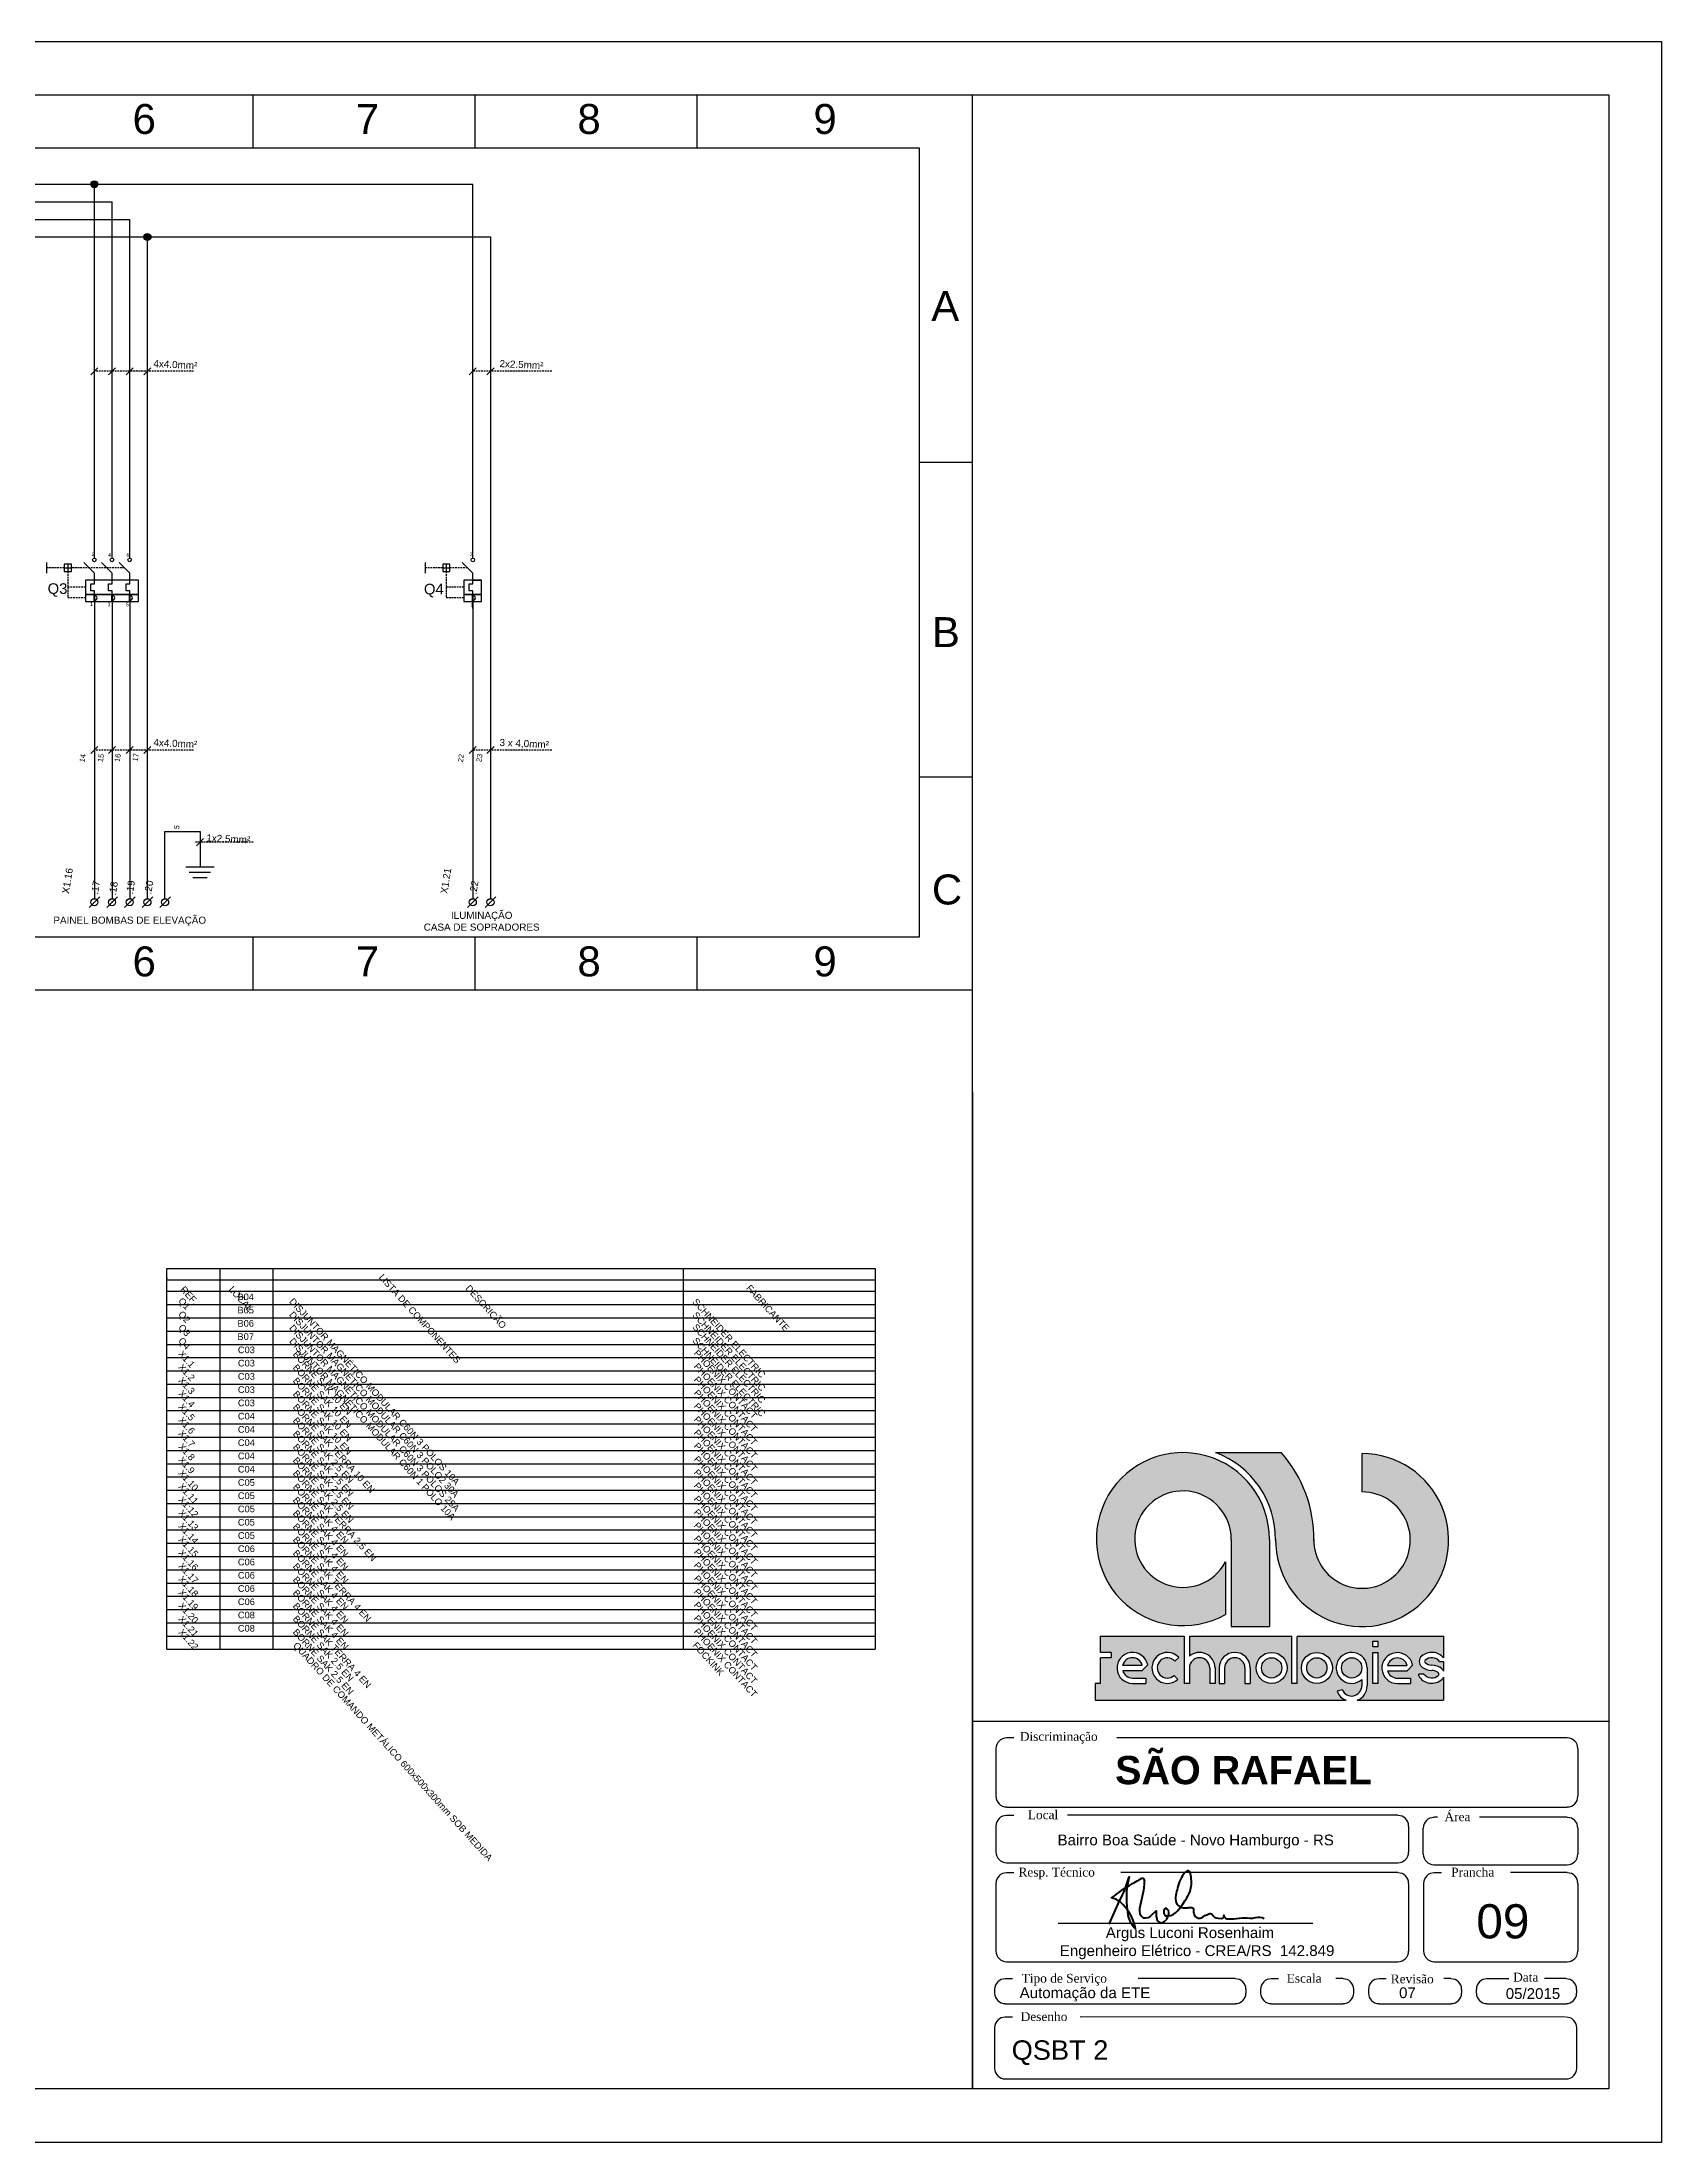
# Model space of a CAD drawing. Header units: millimetres. Extents: x 100 to 940, y 100 to 694.
# Drawn here: x 482 to 940, y 100 to 694 of the extents above; entities that cross this region are included whole.
import ezdxf
from ezdxf.enums import TextEntityAlignment as Align

# ---------------------------------------------------------------- set-up
doc = ezdxf.new("R2010")
doc.units = ezdxf.units.MM
doc.linetypes.add('DASHED', pattern=[0.75, 0.5, -0.25])
doc.layers.add('selo', color=7, linetype='Continuous')
doc.styles.add('Annotative', font='arial.ttf')
doc.styles.add('Notes', font='arial.ttf', dxfattribs={"height": 3})
doc.styles.get("Standard").update_dxf_attribs({"font": 'arial.ttf'})

msp = doc.modelspace()

# ---------------------------------------------------------------- hatches: boundary and pattern name
h = msp.add_hatch(color=256)
h.dxf.hatch_style = 1
h.paths.add_polyline_path([(497.75, 653.7, 1), (495.75, 653.7, 1)])
h = msp.add_hatch(color=256)
h.dxf.hatch_style = 1
h.paths.add_polyline_path([(512.75, 638.8, 1), (510.75, 638.8, 1)])
at = {"layer": 'selo'}
h = msp.add_hatch(color=0, dxfattribs=at)
h.dxf.hatch_style = 1
h.paths.add_polyline_path([(832.33, 294.98), (813.8, 294.98, -0.314958), (830.72, 270.21, 2.411144), (855.21, 294.7), (855.21, 283.86, -2.45129), (841.58, 270.52, 0.182443)])
h.paths.add_polyline_path([(835.35, 243.04), (806.37, 243.04), (806.37, 237.41, -0.642986), (813.63, 234.09), (813.63, 229.71), (812.12, 229.71), (812.12, 234.09, 1), (806.37, 234.09), (806.37, 229.71), (804.86, 229.71), (804.86, 243.04), (781.24, 243.04), (781.24, 238.48), (784.26, 238.48), (784.26, 236.97), (781.23, 236.97), (781.23, 229.71), (779.69, 229.71), (779.69, 224.92), (850.67, 224.92, -0.214084), (848.15, 227.48), (849.6, 227.91, 0.821242), (855.14, 229.01), (855.14, 230.78, -4.60202), (856.65, 234.09), (856.65, 229.01, -0.309238), (853.85, 224.92), (878.25, 224.92), (878.25, 231.45, -0.100697), (877.78, 230.83, -0.45988), (871.2, 231.81), (871.2, 232.32), (872.69, 232.32, 0.427074), (876.81, 232, 0.410877), (876.82, 232.63, 0.186203), (874.92, 233.36, -0.181325), (872.05, 234.44, -0.458616), (872.04, 237.41, -0.41774), (878.25, 236.93), (878.25, 243.04), (836.89, 243.04), (836.89, 229.71), (835.35, 229.71)])
h.paths.add_polyline_path([(834.02, 234.09, -1), (825.25, 234.09, -1)], flags=16)
h.paths.add_polyline_path([(832.51, 234.09, -1), (826.76, 234.09, -1)], flags=0)
h.paths.add_polyline_path([(846.79, 234.09, -1), (838.03, 234.09, -1)], flags=16)
h.paths.add_polyline_path([(845.28, 234.09, -1), (839.54, 234.09, -1)], flags=0)
h.paths.add_polyline_path([(823.59, 234.09), (823.59, 229.71), (822.08, 229.71), (822.08, 234.09, 1), (816.33, 234.09), (816.33, 229.71), (814.82, 229.71), (814.82, 234.09, -1)], flags=16)
h.paths.add_polyline_path([(858.22, 241.69), (859.76, 241.69), (859.76, 240.17), (858.22, 240.17)], flags=16)
h.paths.add_polyline_path([(858.22, 238.48), (859.76, 238.48), (859.76, 229.67), (858.22, 229.67)], flags=16)
h.paths.add_polyline_path([(869.47, 234.88), (867.94, 233.3), (862.39, 233.3, 0.338023), (865.17, 231.18), (868.91, 231.18), (868.91, 229.67), (865.17, 229.67, -2.123663)], flags=16)
h.paths.add_polyline_path([(862.38, 234.78, -0.767778), (867.94, 234.81)], flags=0)
h.paths.add_polyline_path([(803.38, 237.05), (802.27, 236.02, 2.414214), (802.1, 231.96), (803.12, 230.85, -2.414214)], flags=16)
h.paths.add_polyline_path([(794.59, 234.92), (793.05, 233.34), (787.51, 233.34, 0.338023), (790.28, 231.22), (794.03, 231.22), (794.03, 229.71), (790.28, 229.71, -2.123663)], flags=16)
h.paths.add_polyline_path([(793.05, 234.85), (787.5, 234.82, -0.767778)], flags=0)
h.paths.add_polyline_path([(826.76, 234.09, 1), (832.51, 234.09, 1)], flags=0)
h.paths.add_polyline_path([(845.28, 234.09, 1), (839.54, 234.09, 1)], flags=0)
h.paths.add_polyline_path([(849.39, 234.09, 1), (855.14, 234.09, 1)], flags=17)
h.paths.add_polyline_path([(867.94, 234.81, 0.767778), (862.38, 234.78)], flags=0)
h.paths.add_polyline_path([(874.9, 234.87, -0.181325), (877.77, 233.8, -0.101013), (878.25, 233.18), (878.25, 235.92), (877.13, 235.92, 0.427074), (873.01, 236.24, 0.410877), (873, 235.61, 0.186203)], flags=17)
h.paths.add_polyline_path([(793.05, 234.85, 0.767778), (787.5, 234.82)], flags=0)
h = msp.add_hatch(color=0, dxfattribs=at)
h.dxf.hatch_style = 1
h.paths.add_polyline_path([(816.57, 249.21), (816.57, 264.06, -8.182778), (818.19, 270.43), (818.19, 245.77), (829, 245.77), (829, 270.37, 3.718524)])
h = msp.add_hatch(color=0, dxfattribs=at)
h.dxf.hatch_style = 1
h.paths.add_polyline_path([(787.5, 234.82), (793.05, 234.85, 0.767778)])
h.paths.add_polyline_path([(826.76, 234.09, 1), (832.51, 234.09, 1)])
h.paths.add_polyline_path([(839.54, 234.09, 1), (845.28, 234.09, 1)])
h.paths.add_polyline_path([(862.38, 234.78), (867.94, 234.81, 0.767778)])

# ---------------------------------------------------------------- linework, layer by layer
for p, q in [((541.67, 664), (541.67, 679)), ((604.44, 664), (604.44, 679)), ((667.22, 664), (667.22, 679)), ((745, 115), (745, 679)), ((291.25, 653.7), (603.75, 653.7)), ((496.75, 547.96), (496.75, 653.7)), ((603.75, 547.96), (603.75, 653.7)), ((296.25, 648.7), (501.75, 648.7)), ((501.75, 547.96), (501.75, 648.7)), ((301.25, 643.7), (506.75, 643.7)), ((506.75, 547.96), (506.75, 643.7)), ((306.25, 638.8), (608.75, 638.8)), ((511.75, 451.64), (511.75, 638.8)), ((608.75, 638.8), (608.75, 451.64)), ((497.75, 601.83), (495.75, 599.83)), ((502.75, 601.83), (500.75, 599.83)), ((507.75, 601.83), (505.75, 599.83)), ((512.75, 601.83), (510.75, 599.83)), ((604.75, 601.83), (602.75, 599.83)), ((609.75, 601.83), (607.75, 599.83)), ((745, 575), (730, 575)), ((483.25, 546.72), (483.25, 543.72)), ((496.75, 543.72), (493.75, 546.72)), ((501.75, 543.72), (498.75, 546.72)), ((506.75, 543.72), (503.75, 546.72)), ((590.25, 546.72), (590.25, 543.72)), ((603.75, 543.72), (600.75, 546.72)), ((488.25, 545.22), (490.25, 545.22)), ((489.25, 546.22), (489.25, 544.22)), ((495.75, 538.72), (495.75, 540.72)), ((495.75, 540.72), (496.75, 540.71)), ((496.75, 541.72), (496.75, 543.72)), ((496.75, 540.71), (496.75, 541.72)), ((500.75, 538.72), (500.75, 540.72)), ((500.75, 540.72), (501.75, 540.72)), ((501.75, 541.72), (501.75, 543.72)), ((501.75, 540.72), (501.75, 541.72)), ((505.75, 538.72), (505.75, 540.72)), ((505.75, 540.72), (506.75, 540.72)), ((506.75, 541.72), (506.75, 543.72)), ((506.75, 540.72), (506.75, 541.72)), ((595.25, 545.22), (597.25, 545.22)), ((596.25, 546.22), (596.25, 544.22)), ((602.75, 538.72), (602.75, 540.72)), ((602.75, 540.72), (603.75, 540.71)), ((603.75, 541.72), (603.75, 543.72)), ((603.75, 540.71), (603.75, 541.72)), ((603.75, 541.72), (606.25, 541.72)), ((496.75, 538.72), (495.75, 538.72)), ((496.75, 537.72), (496.75, 538.72)), ((496.75, 535.72), (496.75, 533.72)), ((496.75, 535.72), (496.75, 451.64)), ((501.75, 538.72), (500.75, 538.72)), ((501.75, 537.72), (501.75, 538.72)), ((501.75, 535.72), (501.75, 533.72)), ((501.75, 535.72), (501.75, 451.64)), ((506.75, 538.72), (505.75, 538.72)), ((506.75, 537.72), (506.75, 538.72)), ((506.75, 535.72), (506.75, 533.72)), ((506.75, 535.72), (506.75, 451.64)), ((603.75, 538.72), (602.75, 538.72)), ((603.75, 537.72), (603.75, 538.72)), ((603.75, 533.72), (603.75, 535.72)), ((603.75, 535.72), (603.75, 451.64)), ((497.75, 494.68), (495.75, 492.68)), ((502.75, 494.68), (500.75, 492.68)), ((507.75, 494.68), (505.75, 492.68)), ((512.75, 494.68), (510.75, 492.68)), ((604.75, 494.68), (602.75, 492.68)), ((609.75, 494.68), (607.75, 492.68)), ((745, 486), (730, 486)), ((516.64, 451.68), (516.64, 470.68)), ((516.64, 470.68), (526.64, 470.68)), ((526.64, 470.68), (526.64, 460.68)), ((527.64, 468.63), (525.64, 466.63)), ((522.64, 460.68), (530.64, 460.68)), ((523.6, 459.18), (529.6, 459.18)), ((524.6, 457.68), (528.6, 457.68)), ((495.25, 449.14), (498.25, 452.14)), ((500.25, 449.14), (503.25, 452.14)), ((505.25, 449.14), (508.25, 452.14)), ((510.25, 449.14), (513.25, 452.14)), ((515.25, 449.14), (518.25, 452.14)), ((602.25, 449.14), (605.25, 452.14)), ((607.25, 449.14), (610.25, 452.14)), ((541.67, 425.74), (541.67, 440.74)), ((604.44, 425.74), (604.44, 440.74)), ((667.22, 425.74), (667.22, 440.74)), ((730, 425.74), (165, 425.74)), ((745, 425.74), (730, 425.74)), ((745, 397), (745, 115)), ((517.24, 239.35), (517.24, 347.08)), ((517.24, 347.08), (717.49, 347.08)), ((532.24, 347.08), (532.24, 239.35)), ((547.24, 347.08), (547.24, 239.35)), ((663.25, 347.08), (663.25, 239.35)), ((717.49, 347.08), (717.49, 239.35)), ((517.24, 343.82), (717.49, 343.82)), ((517.24, 340.6), (717.49, 340.6)), ((517.24, 336.85), (717.49, 336.85)), ((517.24, 333.1), (717.49, 333.1)), ((517.24, 329.35), (717.49, 329.35)), ((517.24, 325.6), (717.49, 325.6)), ((517.24, 321.85), (717.49, 321.85)), ((517.24, 318.1), (717.49, 318.1)), ((517.24, 314.35), (717.49, 314.35)), ((517.24, 310.6), (717.49, 310.6)), ((517.24, 306.85), (717.49, 306.85)), ((517.24, 303.1), (717.49, 303.1)), ((517.24, 299.35), (717.49, 299.35)), ((517.24, 295.6), (717.49, 295.6)), ((517.24, 291.85), (717.49, 291.85)), ((517.24, 288.1), (717.49, 288.1)), ((517.24, 284.35), (717.49, 284.35)), ((517.24, 280.6), (717.49, 280.6)), ((517.24, 276.85), (717.49, 276.85)), ((517.24, 273.1), (717.49, 273.1)), ((517.24, 269.35), (717.49, 269.35)), ((517.24, 265.6), (717.49, 265.6)), ((517.24, 261.85), (717.49, 261.85)), ((517.24, 258.1), (717.49, 258.1)), ((517.24, 254.35), (717.49, 254.35)), ((517.24, 250.6), (717.49, 250.6)), ((517.24, 246.85), (717.49, 246.85)), ((517.24, 243.1), (717.49, 243.1)), ((517.24, 239.35), (717.49, 239.35))]:
    msp.add_line(p, q)
at = {"linetype": 'DASHED'}
for p, q in [((524.76, 600.83), (496.75, 600.83)), ((626.11, 600.83), (603.75, 600.83)), ((488.25, 545.22), (483.25, 545.22)), ((489.25, 544.22), (489.25, 536.72)), ((505.25, 545.22), (490.25, 545.22)), ((595.25, 545.22), (590.25, 545.22)), ((596.25, 544.22), (596.25, 536.72)), ((602.25, 545.22), (597.25, 545.22)), ((494.25, 539.72), (489.25, 539.72)), ((494.25, 536.72), (489.25, 536.72)), ((601.25, 539.72), (596.25, 539.72)), ((601.25, 536.72), (596.25, 536.72)), ((524.76, 493.68), (496.75, 493.68)), ((626.11, 493.68), (603.75, 493.68)), ((541.64, 467.63), (525.14, 467.63))]:
    msp.add_line(p, q, dxfattribs=at)
at = {"lineweight": 40}
for p, q in [((496.75, 535.72), (496.75, 537.72)), ((501.75, 535.72), (501.75, 537.72)), ((506.75, 535.72), (506.75, 537.72)), ((603.75, 535.72), (603.75, 537.72))]:
    msp.add_line(p, q, dxfattribs=at)
for points in [[(100, 100), (940, 100), (940, 693.94), (100, 693.94)], [(150, 679), (925, 679), (925, 115), (150, 115)], [(165, 664), (730, 664), (730, 440.74), (165, 440.74)], [(488.25, 544.22), (490.25, 544.22), (490.25, 546.22), (488.25, 546.22)], [(494.25, 537.72), (509.25, 537.72), (509.25, 541.72), (494.25, 541.72)], [(595.25, 544.22), (597.25, 544.22), (597.25, 546.22), (595.25, 546.22)], [(601.25, 537.72), (606.25, 537.72), (606.25, 541.71), (601.25, 541.72)], [(494.25, 535.72), (509.25, 535.72), (509.25, 537.72), (494.25, 537.72)], [(601.25, 535.72), (606.25, 535.72), (606.25, 537.72), (601.25, 537.72)]]:
    msp.add_lwpolyline(points, close=True)
for centre, radius in [((496.75, 653.7), 1), ((511.75, 638.8), 1), ((496.75, 547.46), 0.5), ((501.75, 547.46), 0.5), ((506.75, 547.46), 0.5), ((603.75, 547.46), 0.5), ((496.75, 450.64), 1), ((501.75, 450.64), 1), ((506.75, 450.64), 1), ((511.75, 450.64), 1), ((516.75, 450.64), 1), ((603.75, 450.64), 1), ((608.75, 450.64), 1)]:
    msp.add_circle(centre, radius)
for centre in [(496.75, 536.72), (501.75, 536.72), (506.75, 536.72), (603.75, 536.72)]:
    msp.add_arc(centre, 0.75, 270, 90)
for p in [(501.75, 450.64), (506.75, 450.64), (517.24, 344.35), (517.24, 344.35)]:
    msp.add_point(p)
at = {"layer": 'selo', "color": 0}
for p, q in [((813.8, 294.98), (832.33, 294.98)), ((855.21, 283.86), (855.21, 294.7)), ((818.19, 270.43), (818.19, 245.77)), ((829, 270.37), (829, 245.77)), ((816.57, 264.06), (816.57, 249.21)), ((818.19, 245.77), (829, 245.77)), ((781.24, 238.48), (781.24, 243.04)), ((781.24, 243.04), (804.86, 243.04)), ((784.26, 238.48), (781.24, 238.48)), ((784.26, 238.48), (784.26, 236.97)), ((804.86, 243.04), (804.86, 229.71)), ((806.37, 243.04), (806.37, 237.41)), ((806.37, 243.04), (835.35, 243.04)), ((835.35, 229.71), (835.35, 243.04)), ((836.89, 243.04), (878.25, 243.04)), ((836.89, 229.71), (836.89, 243.01)), ((858.22, 240.17), (858.22, 241.69)), ((858.22, 241.69), (859.76, 241.69)), ((858.22, 240.17), (859.76, 240.17)), ((858.22, 229.67), (858.22, 238.48)), ((858.22, 238.48), (859.76, 238.48)), ((859.76, 240.17), (859.76, 241.69)), ((859.76, 229.67), (859.76, 238.48)), ((878.25, 243.04), (878.25, 236.93)), ((781.23, 229.71), (781.23, 236.97)), ((784.26, 236.97), (781.23, 236.97)), ((787.5, 234.82), (793.05, 234.85)), ((787.51, 233.34), (793.05, 233.34)), ((793.05, 233.34), (794.59, 234.92)), ((802.1, 231.96), (803.12, 230.85)), ((802.27, 236.02), (803.38, 237.05)), ((806.37, 234.09), (806.37, 229.71)), ((812.12, 234.09), (812.12, 229.71)), ((813.63, 234.09), (813.63, 229.71)), ((814.82, 234.09), (814.82, 229.71)), ((816.33, 234.09), (816.33, 229.71)), ((822.08, 234.09), (822.08, 229.71)), ((823.59, 234.09), (823.59, 229.71)), ((856.65, 234.09), (856.65, 229.01)), ((862.38, 234.78), (867.94, 234.81)), ((862.39, 233.3), (867.94, 233.3)), ((867.94, 233.3), (869.47, 234.88)), ((872.69, 232.32), (871.2, 232.32)), ((871.2, 231.81), (871.2, 232.32)), ((877.13, 235.92), (878.25, 235.92)), ((878.25, 235.92), (878.25, 233.18)), ((781.23, 229.71), (779.69, 229.71)), ((779.69, 229.71), (779.69, 224.92)), ((790.28, 231.22), (794.03, 231.22)), ((790.28, 229.71), (794.03, 229.71)), ((794.03, 231.22), (794.03, 229.71)), ((806.37, 229.71), (804.86, 229.71)), ((813.63, 229.71), (812.12, 229.71)), ((814.82, 229.71), (816.33, 229.71)), ((822.08, 229.71), (823.59, 229.71)), ((830.17, 229.74), (829.63, 229.71)), ((836.89, 229.71), (835.35, 229.71)), ((849.6, 227.91), (848.15, 227.48)), ((855.14, 230.78), (855.14, 229.01)), ((859.76, 229.67), (858.22, 229.67)), ((865.17, 231.18), (868.91, 231.18)), ((865.17, 229.67), (868.91, 229.67)), ((868.91, 231.18), (868.91, 229.67)), ((878.25, 231.45), (878.25, 224.92)), ((779.69, 224.92), (850.67, 224.92)), ((853.85, 224.92), (878.25, 224.92)), ((745, 219), (925, 219)), ((756.69, 214.33), (754.66, 214.33)), ((913.21, 214.33), (785.84, 214.33)), ((751.61, 211.28), (751.61, 197.78)), ((916.26, 197.78), (916.26, 211.28)), ((754.66, 194.73), (913.21, 194.73)), ((754.66, 192.4), (756.69, 192.4)), ((865.35, 192.4), (771.93, 192.4)), ((876.56, 191.84), (875.51, 191.84)), ((913.21, 191.84), (888.36, 191.84)), ((751.61, 189.35), (751.61, 181.99)), ((868.39, 181.99), (868.39, 189.35)), ((872.46, 181.43), (872.46, 188.79)), ((916.26, 181.43), (916.26, 188.79)), ((754.66, 178.94), (865.35, 178.94)), ((875.51, 178.39), (913.21, 178.39)), ((751.61, 173.14), (751.61, 153.98)), ((754.66, 176.19), (756.69, 176.19)), ((865.35, 176.19), (787, 176.19)), ((868.39, 153.98), (868.39, 173.14)), ((872.55, 173.14), (872.55, 153.98)), ((875.6, 176.19), (877.63, 176.19)), ((913.21, 176.19), (897.13, 176.19)), ((916.26, 153.98), (916.26, 173.14)), ((769.31, 161.86), (841.3, 161.86)), ((754.66, 150.93), (865.35, 150.93)), ((875.6, 150.93), (913.21, 150.93)), ((751.26, 143.15), (751.26, 142.13)), ((754.31, 146.2), (756.34, 146.2)), ((819.36, 146.2), (791.92, 146.2)), ((822.41, 142.13), (822.41, 143.15)), ((826.47, 143.15), (826.47, 142.13)), ((829.52, 146.2), (831.56, 146.2)), ((849.85, 146.2), (847.82, 146.2)), ((852.9, 142.13), (852.9, 143.15)), ((856.97, 143.15), (856.97, 142.13)), ((860.01, 146.2), (862.05, 146.2)), ((880.34, 146.2), (878.31, 146.2)), ((883.39, 142.13), (883.39, 143.15)), ((887.46, 143.15), (887.46, 142.13)), ((890.51, 146.2), (896.7, 146.2)), ((912.87, 146.2), (906.79, 146.2)), ((915.92, 142.13), (915.92, 143.15)), ((754.31, 139.08), (819.36, 139.08)), ((829.52, 139.08), (849.85, 139.08)), ((860.01, 139.08), (880.34, 139.08)), ((890.51, 139.08), (912.87, 139.08)), ((751.26, 132.31), (751.26, 120.82)), ((754.31, 135.36), (756.34, 135.36)), ((912.72, 135.31), (775.47, 135.36)), ((915.89, 120.81), (915.94, 132.31)), ((754.31, 117.82), (912.89, 117.82))]:
    msp.add_line(p, q, dxfattribs=at)
msp.add_lwpolyline([(745, 115), (745, 219), (925, 219), (925, 115)], close=True, dxfattribs=at)
at = {"layer": 'selo', "color": 0, "linetype": 'Continuous', "lineweight": 40, "transparency": 33554687}
msp.add_lwpolyline([(783.71, 161.57), (786.63, 168.22, 0.05993), (789.33, 175.04, 0.114734), (789.08, 163.67, 0.105575), (791.11, 160.29, 0.152792), (787.63, 167.08, 0.174248), (784.39, 169.03, -0.042414), (791.18, 173.62, 0.031525), (792.89, 174.61, -0.590951), (793.63, 173.83, -0.072), (793.17, 170.24), (792.28, 166.01, 0.292783), (793.28, 163.42, 0.292783), (795.87, 164.34), (797.01, 165.37, 0.084237), (797.12, 163.21, 0.426622), (798.79, 162.03, 0.240648), (800.53, 164.41, 0.382176), (799.64, 166.16, 0.493606), (799.64, 163.99, 0.220907), (802.42, 164.77, 0.080728), (806.4, 170.45, 0.11357), (806.91, 174.35, 0.101958), (806.48, 176.38, 0.356196), (805.74, 176.66, 0.192525), (804.76, 175.82, 0.098877), (802.91, 171.31, 0.195151), (802.81, 167.22, 0.246302), (805.86, 166.26, -0.124424), (807.06, 166.31, -0.323775), (807.56, 165.76, 0.115641), (807.71, 164.34, 0.432756), (809.7, 163.42, -0.031443), (811.86, 164.54, -0.343208), (812.82, 164.33, 0.248336), (814.47, 163.28), (815.44, 163.24, 0.553873), (816.15, 164.19, 0.474188), (817.24, 163.13, 0.048993), (820.55, 163.35, -0.070964), (823.46, 163.31, 0.086771), (825.09, 163.52, -0.151332), (827.53, 163.24)], format="xyb", dxfattribs=at)
at = {"layer": 'selo', "color": 0}
for centre, radius in [((829.63, 234.09), 4.38), ((842.41, 234.09), 4.38), ((829.63, 234.09), 2.87), ((842.41, 234.09), 2.87), ((852.26, 234.09), 2.87)]:
    msp.add_circle(centre, radius, dxfattribs=at)
for centre, radius, start, end in [((804.54, 270.51), 24.47, 359.67995, 299.47158), ((804.56, 270.5), 26.17, 359.37989, 69.30885), ((855.19, 270.24), 24.47, 179.36588, 89.95278), ((804.56, 270.5), 37.02, 359.35419, 41.3911), ((804.55, 270.5), 13.64, 359.69791, 331.82812), ((855.21, 270.23), 13.63, 178.81377, 90), ((790.28, 234.09), 4.38, 10.86006, 270), ((800.16, 234.08), 4.38, 42.62208, 312.62208), ((809.24, 234.09), 4.38, 0, 130.96179), ((819.2, 234.09), 4.38, 0, 180), ((852.26, 234.09), 4.38, 0, 310.96179), ((865.17, 234.05), 4.38, 10.86006, 270), ((874.91, 234.1), 4.38, 40.22623, 130.91522), ((790.28, 234.09), 2.87, 15.26166, 165.32676), ((790.28, 234.09), 2.87, 195.29423, 270), ((800.16, 234.08), 2.87, 42.62208, 312.62208), ((809.24, 234.09), 2.87, 0, 180), ((819.2, 234.09), 2.87, 0, 180), ((865.17, 234.05), 2.87, 15.26166, 165.32676), ((865.17, 234.05), 2.87, 195.29423, 270), ((874.91, 234.14), 4.38, 212.12828, 310.91522), ((873.33, 235.92), 1.96, 130.76197, 229.30976), ((874.91, 237.73), 4.37, 229.01082, 270.04177), ((874.91, 234.13), 2.86, 219.28503, 311.78937), ((873.33, 235.92), 0.45, 127.13552, 232.25915), ((874.9, 237.7), 2.82, 227.77573, 270.15365), ((874.91, 234.11), 2.86, 39.28503, 131.78937), ((874.91, 230.51), 4.37, 49.01082, 90.04177), ((874.92, 230.54), 2.82, 47.77573, 90.15365), ((876.49, 232.32), 0.45, 307.13552, 52.25915), ((876.49, 232.32), 1.96, 26.23751, 49.30976), ((852.26, 229.01), 4.38, 200.39961, 248.7344), ((852.26, 229.01), 2.87, 202.42288, 0), ((852.26, 229.01), 4.38, 291.2656, 0), ((876.49, 232.32), 1.96, 310.76197, 333.76249), ((754.66, 211.28), 3, 90, 180), ((913.21, 211.28), 3, 0, 90), ((754.66, 197.78), 3, 180, 270), ((913.21, 197.78), 3, 270, 0), ((754.66, 189.35), 3, 90, 180), ((865.35, 189.35), 3, 0, 90), ((875.51, 188.79), 3, 90, 180), ((913.21, 188.79), 3, 0, 90), ((754.66, 181.99), 3, 180, 270), ((865.35, 181.99), 3, 270, 0), ((875.51, 181.43), 3, 180, 270), ((913.21, 181.43), 3, 270, 0), ((754.66, 173.14), 3, 90, 180), ((865.35, 173.14), 3, 0, 90), ((875.6, 173.14), 3, 90, 180), ((913.21, 173.14), 3, 0, 90), ((754.66, 153.98), 3, 180, 270), ((865.35, 153.98), 3, 270, 0), ((875.6, 153.98), 3, 180, 270), ((913.21, 153.98), 3, 270, 0), ((754.31, 143.15), 3, 90, 180), ((819.36, 143.15), 3, 0, 90), ((829.52, 143.15), 3, 90, 180), ((849.85, 143.15), 3, 0, 90), ((860.01, 143.15), 3, 90, 180), ((880.34, 143.15), 3, 0, 90), ((890.51, 143.15), 3, 90, 180), ((912.87, 143.15), 3, 0, 90), ((754.31, 142.13), 3, 180, 270), ((819.36, 142.13), 3, 270, 0), ((829.52, 142.13), 3, 180, 270), ((849.85, 142.13), 3, 270, 0), ((860.01, 142.13), 3, 180, 270), ((880.34, 142.13), 3, 270, 0), ((890.51, 142.13), 3, 180, 270), ((912.87, 142.13), 3, 270, 0), ((754.31, 132.31), 3, 90, 180), ((912.89, 132.31), 3, 0, 90), ((754.31, 120.82), 3, 180, 270), ((912.89, 120.82), 3, 270, 0)]:
    msp.add_arc(centre, radius, start, end, dxfattribs=at)

# ---------------------------------------------------------------- texts
at = {"style": 'Notes'}
for s, height, p in [('6', 8.48, (507.55, 667.93)), ('7', 8.48, (570.69, 667.93)), ('8', 8.48, (633.34, 667.93)), ('9', 8.48, (700.07, 667.93)), ('A', 8.48, (733.39, 615.03)), ('2', 1, (495.99, 548.52)), ('4', 1, (500.63, 548.38)), ('6', 1, (505.84, 548.38)), ('2', 1, (602.92, 548.53)), ('Q3', 3, (483.54, 537.85)), ('Q4', 3, (589.94, 537.71)), ('1', 1, (495.56, 534.47)), ('3', 1, (500.5, 534.34)), ('5', 1, (505.71, 534.34)), ('1', 1, (603.06, 534.19)), ('B', 8.48, (733.57, 522.79)), ('C', 8.48, (733.57, 450.01)), ('6', 8.48, (507.55, 429.67)), ('7', 8.48, (570.69, 429.67)), ('8', 8.48, (633.34, 429.67)), ('9', 8.48, (700.07, 429.67)), ('B04', 1.875, (537.21, 338.1)), ('B05', 1.875, (537.21, 334.35)), ('B06', 1.875, (537.21, 330.6)), ('B07', 1.875, (537.21, 326.85)), ('C03', 1.875, (537.33, 323.1)), ('C03', 1.875, (537.33, 319.35)), ('C03', 1.875, (537.33, 315.6)), ('C03', 1.875, (537.33, 311.85)), ('C03', 1.875, (537.33, 308.1)), ('C04', 1.875, (537.33, 304.35)), ('C04', 1.875, (537.33, 300.6)), ('C04', 1.875, (537.33, 296.85)), ('C04', 1.875, (537.33, 293.1)), ('C04', 1.875, (537.33, 289.35)), ('C05', 1.875, (537.33, 285.6)), ('C05', 1.875, (537.33, 281.85)), ('C05', 1.875, (537.33, 278.1)), ('C05', 1.875, (537.33, 274.35)), ('C05', 1.875, (537.33, 270.6)), ('C06', 1.875, (537.33, 266.85)), ('C06', 1.875, (537.33, 263.1)), ('C06', 1.875, (537.33, 259.35)), ('C06', 1.875, (537.33, 255.6)), ('C06', 1.875, (537.33, 251.85)), ('C08', 1.875, (537.33, 248.1)), ('C08', 1.875, (537.33, 244.35))]:
    msp.add_text(s, height=height, dxfattribs=at).set_placement(p)
for s, height, rotation, p in [('4x4.0mm²', 2, 357.27678, (513.41, 602.01)), ('2x2.5mm²', 2, 357.27678, (611.27, 602.01)), ('4x4.0mm²', 2, 357.27678, (513.41, 494.86)), ('3 x 4,0mm²', 2, 357.27678, (611.27, 494.86)), ('1x2.5mm²', 2, 357.27678, (528.37, 467.86)), ('LISTA DE COMPONENTES', 1.875, 312.16458, (577.03, 344.44)), ('Q1', 1.875, 312.16458, (520.34, 337.78)), ('REF.', 1.875, 312.16458, (520.9, 341.02)), ('LOCAL.', 1.875, 312.16458, (534.61, 341.02)), ('DISJUNTOR MAGNÉTICO MODULAR C60N 3 POLOS 10A', 1.875, 312.16458, (551.71, 337.63)), ('DESCRIÇÃO', 1.875, 312.16458, (601.55, 341.37)), ('FABRICANTE', 1.875, 312.16458, (680.91, 341.39)), ('Q2', 1.875, 312.16458, (520.34, 334.03)), ('DISJUNTOR MAGNÉTICO MODULAR C60N 3 POLO2 30A', 1.875, 312.16458, (551.71, 333.88)), ('SCHNEIDER ELECTRIC', 1.875, 312.16458, (665.75, 337.49)), ('SCHNEIDER ELECTRIC', 1.875, 312.16458, (665.75, 333.74)), ('Q3', 1.875, 312.16458, (520.34, 330.28)), ('Q4', 1.875, 312.16458, (520.34, 326.53)), ('DISJUNTOR MAGNÉTICO MODULAR C60N 3 POLOS 25A', 1.875, 312.16458, (551.71, 330.13)), ('DISJUNTOR MAGNÉTICO MODULAR C60N 1 POLO 10A', 1.875, 312.16458, (551.71, 326.38)), ('SCHNEIDER ELECTRIC', 1.875, 312.16458, (665.75, 330.35)), ('SCHNEIDER ELECTRIC', 1.875, 312.16458, (665.75, 326.49)), ('X1.1', 1.875, 312.16458, (520.35, 322.78)), ('BORNE SAK 10 EN', 1.875, 312.16458, (552.73, 322.69)), ('PHOENIX CONTACT', 1.875, 312.16458, (666.1, 322.99)), ('X1.2', 1.875, 312.16458, (520.35, 319.03)), ('X1.3', 1.875, 312.16458, (520.35, 315.28)), ('BORNE SAK 10 EN', 1.875, 312.16458, (552.73, 318.94)), ('BORNE SAK 10 EN', 1.875, 312.16458, (552.73, 315.19)), ('PHOENIX CONTACT', 1.875, 312.16458, (666.1, 319.24)), ('PHOENIX CONTACT', 1.875, 312.16458, (666.1, 315.49)), ('X1.4', 1.875, 312.16458, (520.35, 311.53)), ('X1.5', 1.875, 312.16458, (520.35, 307.78)), ('BORNE SAK 10 EN', 1.875, 312.16458, (552.73, 311.44)), ('PHOENIX CONTACT', 1.875, 312.16458, (666.1, 311.74)), ('PHOENIX CONTACT', 1.875, 312.16458, (666.1, 307.99)), ('X1.6', 1.875, 312.16458, (520.35, 304.03)), ('BORNE SAK TERRA 10 EN ', 1.875, 312.16458, (552.73, 307.74)), ('BORNE SAK 2.5 EN', 1.875, 312.16458, (552.73, 303.94)), ('PHOENIX CONTACT', 1.875, 312.16458, (666.1, 304.24)), ('X1.7', 1.875, 312.16458, (520.35, 300.28)), ('X1.8', 1.875, 312.16458, (520.35, 296.53)), ('BORNE SAK 2.5 EN', 1.875, 312.16458, (552.73, 300.19)), ('BORNE SAK 2.5 EN', 1.875, 312.16458, (552.73, 296.44)), ('PHOENIX CONTACT', 1.875, 312.16458, (666.1, 300.49)), ('PHOENIX CONTACT', 1.875, 312.16458, (666.1, 296.74)), ('X1.9', 1.875, 312.16458, (520.35, 292.78)), ('BORNE SAK 2.5 EN', 1.875, 312.16458, (552.73, 292.69)), ('PHOENIX CONTACT', 1.875, 312.16458, (666.1, 292.99)), ('X1.10', 1.875, 312.16458, (520.35, 289.03)), ('X1.11', 1.875, 312.16458, (520.35, 285.28)), ('BORNE SAK TERRA 2.5 EN ', 1.875, 312.16458, (552.73, 288.99)), ('BORNE SAK 4 EN', 1.875, 312.16458, (552.73, 285.19)), ('PHOENIX CONTACT', 1.875, 312.16458, (666.1, 289.24)), ('PHOENIX CONTACT', 1.875, 312.16458, (666.1, 285.49)), ('X1:12', 1.875, 312.16458, (520.35, 281.53)), ('BORNE SAK 4 EN', 1.875, 312.16458, (552.73, 281.44)), ('PHOENIX CONTACT', 1.875, 312.16458, (666.1, 281.74)), ('X1.13', 1.875, 312.16458, (520.35, 277.78)), ('X1.14', 1.875, 312.16458, (520.35, 274.03)), ('BORNE SAK 4 EN', 1.875, 312.16458, (552.73, 277.69)), ('BORNE SAK 4 EN', 1.875, 312.16458, (552.73, 273.94)), ('PHOENIX CONTACT', 1.875, 312.16458, (666.1, 277.99)), ('PHOENIX CONTACT', 1.875, 312.16458, (666.1, 274.24)), ('X1.15', 1.875, 312.16458, (520.35, 270.28)), ('X1.16', 1.875, 312.16458, (520.35, 266.53)), ('BORNE SAK TERRA 4 EN ', 1.875, 312.16458, (552.73, 270.24)), ('BORNE SAK 4 EN', 1.875, 312.16458, (552.73, 266.44)), ('PHOENIX CONTACT', 1.875, 312.16458, (666.1, 270.49)), ('PHOENIX CONTACT', 1.875, 312.16458, (666.1, 266.74)), ('X1.17', 1.875, 312.16458, (520.35, 262.78)), ('BORNE SAK 4 EN', 1.875, 312.16458, (552.73, 262.69)), ('PHOENIX CONTACT', 1.875, 312.16458, (666.1, 262.99)), ('X1.18', 1.875, 312.16458, (520.35, 259.03)), ('X1.19', 1.875, 312.16458, (520.35, 255.28)), ('BORNE SAK 4 EN', 1.875, 312.16458, (552.73, 258.94)), ('BORNE SAK 4 EN', 1.875, 312.16458, (552.73, 255.19)), ('PHOENIX CONTACT', 1.875, 312.16458, (666.1, 259.24)), ('PHOENIX CONTACT', 1.875, 312.16458, (666.1, 255.49)), ('X1.20', 1.875, 312.16458, (520.35, 251.53)), ('BORNE SAK TERRA 4 EN ', 1.875, 312.16458, (552.73, 251.49)), ('PHOENIX CONTACT', 1.875, 312.16458, (666.1, 251.74)), ('X1.21', 1.875, 312.16458, (520.35, 247.78)), ('X1.22', 1.875, 312.16458, (520.35, 244.03)), ('BORNE SAK 2.5 EN', 1.875, 312.16458, (552.73, 247.86)), ('BORNE SAK 2.5 EN', 1.875, 312.16458, (552.73, 244.11)), ('PHOENIX CONTACT', 1.875, 312.16458, (666.1, 247.99)), ('PHOENIX CONTACT', 1.875, 312.16458, (666.1, 244.24)), ('QUADRO DE COMANDO METÁLICO 600x500x300mm SOB MEDIDA', 1.875, 312.16458, (552.81, 240.34)), ('FOCKINK', 1.875, 312.16458, (665.78, 240.36))]:
    msp.add_text(s, height=height, rotation=rotation, dxfattribs=at).set_placement(p)
for s, height, p in [('14', 1.5, (494.14, 491.28)), ('15', 1.5, (499.33, 491.33)), ('16', 1.5, (504.08, 491.37)), ('17', 1.5, (509.16, 491.51)), ('22', 1.5, (601.14, 491.28)), ('23', 1.5, (606.33, 491.33)), ('5', 1.5, (520.77, 471.75)), ('X1.16', 2, (490.13, 456.53)), ('X1.21', 2, (597.13, 456.53)), ('.17', 2, (498.07, 454.67)), ('.18', 2, (503.1, 454.4)), ('.19', 2, (507.95, 454.71)), ('.20', 2, (513.13, 454.71)), ('.22', 2, (605.07, 454.67))]:
    msp.add_text(s, height=height, rotation=80.89904, dxfattribs=at).set_placement(p, align=Align.CENTER)
at = {"char_height": 2, "attachment_point": 5, "style": 'Annotative'}
for s, width, insert in [('PAINEL BOMBAS DE ELEVAÇÃO', 55.9943, (506.75, 445.26)), ('ILUMINAÇÃO\\PCASA DE SOPRADORES', 40.6908, (606.26, 445.26))]:
    msp.add_mtext_dynamic_manual_height_columns(s, width=width, gutter_width=28.38, heights=[0], dxfattribs=dict(at, insert=insert))
at = {"layer": 'selo', "color": 0, "attachment_point": 1}
for s, insert, char_height, width in [('\\FTIMES.TTF;Discriminação', (758.42, 215.97), 2.5, 101.64), ('\\FTIMES.TTF;Local', (760.69, 193.8), 2.5, 81.312), ('\\FTIMES.TTF;Área', (878.5, 193.24), 2.5, 81.312), ('\\FTIMES.TTF;Resp. Técnico', (758.04, 177.58), 2.5, 101.64), ('\\FTIMES.TTF;Prancha', (880.4, 177.58), 2.5, 101.64), ('09', (887.5, 167.25), 9.667, 225.5527), ('Automação da ETE', (758.38, 143.74), 3.0492, 71.148), ('\\FTIMES.TTF;Tipo de Serviço', (758.94, 147.56), 2.5, 101.64), ('\\FTIMES.TTF;Escala', (833.89, 147.56), 2.5, 40.656), ('{\\Ftimes.ttf|c0;Revisão}', (863.3, 147.37), 2.5, 101.64), ('07', (865.66, 143.74), 3.049, 71.148), ('05/2015', (895.83, 143.51), 3.049, 71.148), ('\\FTIMES.TTF;Data', (897.92, 147.87), 2.5, 40.656), ('{\\Ftimes.ttf|c0;Desenho}', (758.66, 136.72), 2.5, 101.64), ('QSBT 2', (756.12, 128.75), 5.5, 331.5847)]:
    msp.add_mtext(s, dxfattribs=dict(at, insert=insert, char_height=char_height, width=width))
for s, insert, char_height in [('{\\fArial|b1|i0|c0|p34;SÃO RAFAEL}', (785.37, 209.19), 8), ('Bairro Boa Saúde - Novo Hamburgo - RS', (769.1, 186.95), 3.0492), ('           Argus Luconi Rosenhaim\\PEngenheiro Elétrico - CREA/RS  142.849', (769.72, 160.73), 3.0492)]:
    msp.add_mtext(s, dxfattribs=dict(at, insert=insert, char_height=char_height))

doc.saveas('drawing.dxf')
